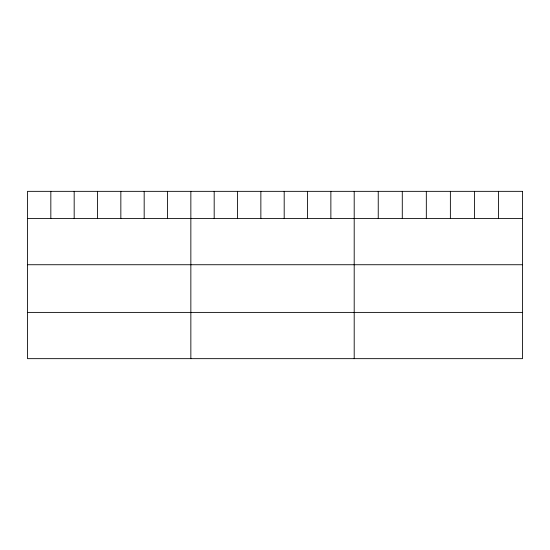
<?xml version="1.0" encoding="UTF-8"?>
<svg xmlns="http://www.w3.org/2000/svg" width="550" height="550" viewBox="0 0 550 550"><rect width="100%" height="100%" fill="white"/><g stroke="black" fill="none" stroke-linecap="round" stroke-linejoin="round"><path stroke-width="0.82" d="M27.5 218.481L522.5 218.481M27.5 264.736L522.5 264.736M27.5 312.4L522.5 312.4M498.458 191.345L498.458 218.481M474.416 191.345L474.416 218.481M450.374 191.345L450.374 218.481M426.326 191.345L426.326 218.481M402.284 191.345L402.284 218.481M378.242 191.345L378.242 218.481M354.2 191.345L354.2 358.655M330.866 191.345L330.866 218.481M307.526 191.345L307.526 218.481M284.192 191.345L284.192 218.481M260.858 191.345L260.858 218.481M237.524 191.345L237.524 218.481M214.184 191.345L214.184 218.481M190.85 191.345L190.85 358.655M167.516 191.345L167.516 218.481M144.176 191.345L144.176 218.481M120.842 191.345L120.842 218.481M97.508 191.345L97.508 218.481M74.174 191.345L74.174 218.481M50.834 191.345L50.834 218.481M522.5 191.345L27.5 191.345L27.5 358.655L522.5 358.655L522.5 191.345"/></g></svg>
